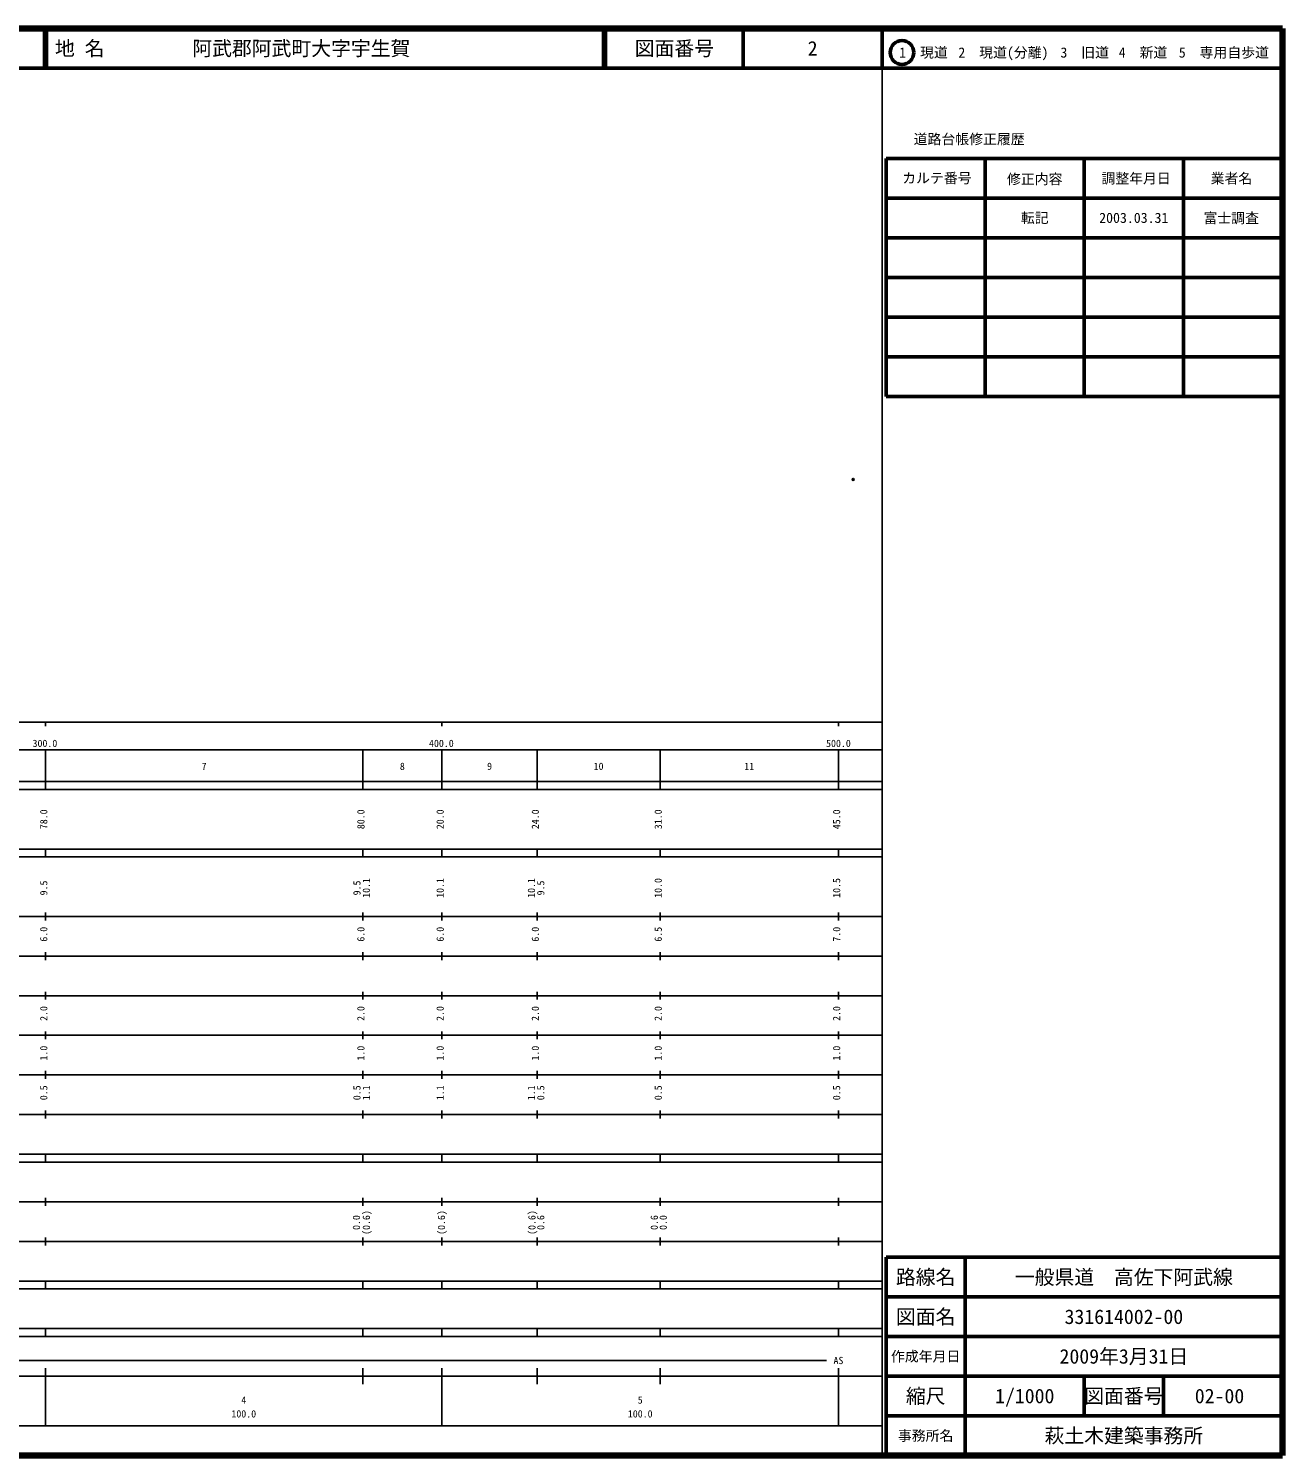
# Model space of a CAD drawing. Units: millimetres on the paper. Extents: x 40 to 680, y 20 to 380.
# Drawn here: x 363.7 to 680, y 20 to 380 of the extents above; entities that cross this region are included whole.
import ezdxf
from ezdxf.enums import TextEntityAlignment as Align

# ---------------------------------------------------------------- set-up
doc = ezdxf.new("R2010")
doc.units = ezdxf.units.MM
doc.header["$PDMODE"] = 32
doc.header["$PDSIZE"] = 0.5
doc.layers.add('M-OTRS', color=6, linetype='Continuous')
doc.layers.add('M-TTL-TXT', color=7, linetype='Continuous')
for name, color, linetype, lineweight in [('M-TTL', 2, 'Continuous', 140), ('M-TTL-BAND', 7, 'Continuous', 25), ('M-TTL-FRAM', 2, 'Continuous', 50), ('M-TTL-LINE', 7, 'Continuous', 50)]:
    doc.layers.add(name, color=color, linetype=linetype, lineweight=lineweight)
doc.styles.add('ＭＳ ゴシック', font='')
doc.styles.get('ＭＳ ゴシック').set_extended_font_data('MS Gothic')

msp = doc.modelspace()

# ---------------------------------------------------------------- linework, layer by layer
at = {"layer": 'M-OTRS'}
msp.add_point((571.716, 266.242), dxfattribs=at)
at = {"layer": 'M-TTL'}
for p, q in [((680, 380), (40, 380)), ((680, 20), (680, 380)), ((40, 20), (680, 20))]:
    msp.add_line(p, q, dxfattribs=at)
at = {"layer": 'M-TTL-BAND'}
for p, q in [((579, 20), (579, 370)), ((40, 205), (579, 205)), ((368, 205), (368, 204)), ((468, 205), (468, 204)), ((568, 205), (568, 204)), ((68, 198), (579, 198)), ((368, 188), (368, 198)), ((448, 188), (448, 198)), ((468, 188), (468, 198)), ((492, 188), (492, 198)), ((523, 188), (523, 198)), ((568, 188), (568, 198)), ((40, 190), (579, 190)), ((40, 188), (579, 188)), ((40, 173), (579, 173)), ((368, 171), (368, 173)), ((448, 171), (448, 173)), ((468, 171), (468, 173)), ((492, 171), (492, 173)), ((523, 171), (523, 173)), ((568, 171), (568, 173)), ((40, 171), (579, 171)), ((40, 156), (579, 156)), ((368, 155), (368, 157)), ((448, 155), (448, 157)), ((468, 155), (468, 157)), ((492, 155), (492, 157)), ((523, 155), (523, 157)), ((568, 155), (568, 157)), ((46, 146), (579, 146)), ((368, 145), (368, 147)), ((448, 145), (448, 147)), ((468, 145), (468, 147)), ((492, 145), (492, 147)), ((523, 145), (523, 147)), ((568, 145), (568, 147)), ((368, 135), (368, 137)), ((448, 135), (448, 137)), ((468, 135), (468, 137)), ((492, 135), (492, 137)), ((523, 135), (523, 137)), ((568, 135), (568, 137)), ((52, 136), (579, 136)), ((46, 126), (579, 126)), ((368, 125), (368, 127)), ((448, 125), (448, 127)), ((468, 125), (468, 127)), ((492, 125), (492, 127)), ((523, 125), (523, 127)), ((568, 125), (568, 127)), ((52, 116), (579, 116)), ((368, 115), (368, 117)), ((448, 115), (448, 117)), ((468, 115), (468, 117)), ((492, 115), (492, 117)), ((523, 115), (523, 117)), ((568, 115), (568, 117)), ((46, 106), (579, 106)), ((368, 105), (368, 107)), ((448, 105), (448, 107)), ((468, 105), (468, 107)), ((492, 105), (492, 107)), ((523, 105), (523, 107)), ((568, 105), (568, 107)), ((40, 96), (579, 96)), ((40, 94), (579, 94)), ((368, 94), (368, 96)), ((448, 94), (448, 96)), ((468, 94), (468, 96)), ((492, 94), (492, 96)), ((523, 94), (523, 96)), ((568, 94), (568, 96)), ((49, 84), (579, 84)), ((368, 83), (368, 85)), ((448, 83), (448, 85)), ((468, 83), (468, 85)), ((492, 83), (492, 85)), ((523, 83), (523, 85)), ((568, 83), (568, 85)), ((40, 74), (579, 74)), ((368, 73), (368, 75)), ((448, 73), (448, 75)), ((468, 73), (468, 75)), ((492, 73), (492, 75)), ((523, 73), (523, 75)), ((568, 73), (568, 75)), ((40, 64), (579, 64)), ((40, 62), (579, 62)), ((368, 62), (368, 64)), ((448, 62), (448, 64)), ((468, 62), (468, 64)), ((492, 62), (492, 64)), ((523, 62), (523, 64)), ((568, 62), (568, 64)), ((40, 52), (579, 52)), ((368, 50), (368, 52)), ((448, 50), (448, 52)), ((468, 50), (468, 52)), ((492, 50), (492, 52)), ((523, 50), (523, 52)), ((568, 50), (568, 52)), ((40, 50), (579, 50)), ((71, 44), (565, 44)), ((40, 40), (579, 40)), ((368, 27.5), (368, 42)), ((448, 38), (448, 42)), ((468, 27.5), (468, 42)), ((492, 38), (492, 42)), ((523, 38), (523, 42)), ((568, 27.5), (568, 42)), ((68, 27.5), (579, 27.5))]:
    msp.add_line(p, q, dxfattribs=at)
at = {"layer": 'M-TTL-FRAM'}
for p, q in [((580, 347.197), (580, 287.197)), ((580, 347.197), (680, 347.197)), ((580, 287.197), (680, 287.197)), ((680, 70), (580, 70)), ((580, 70), (580, 20))]:
    msp.add_line(p, q, dxfattribs=at)
at = {"layer": 'M-TTL-LINE'}
for p, q in [((367.75, 380), (367.75, 370)), ((368.25, 380), (368.25, 370)), ((508.747, 380), (508.747, 370)), ((509.247, 380), (509.247, 370)), ((543.997, 380), (543.997, 370)), ((579, 380), (579, 370)), ((40, 370), (680, 370)), ((605, 347.197), (605, 287.197)), ((630, 347.197), (630, 287.197)), ((655, 347.197), (655, 287.197)), ((580, 337.197), (680, 337.197)), ((580, 327.197), (680, 327.197)), ((580, 317.197), (680, 317.197)), ((580, 307.197), (680, 307.197)), ((580, 297.197), (680, 297.197)), ((600, 70), (600, 20)), ((680, 60), (580, 60)), ((680, 50), (580, 50)), ((680, 40), (580, 40)), ((630, 40), (630, 30)), ((650, 40), (650, 30)), ((680, 30), (580, 30))]:
    msp.add_line(p, q, dxfattribs=at)
msp.add_circle((584.031, 373.958), 3, dxfattribs=at)

# ---------------------------------------------------------------- texts
at = {"layer": 'M-TTL-BAND', "style": 'ＭＳ ゴシック'}
for s, p in [('300.0', (367.844, 198.195)), ('400.0', (467.844, 198.195)), ('500.0', (568, 198.195)), ('7', (408, 192.405)), ('8', (458, 192.405)), ('9', (480, 192.405)), ('10', (507.5, 192.405)), ('11', (545.5, 192.405)), ('AS', (568, 42.5)), ('4', (418, 32.523)), ('5', (518, 32.523)), ('100.0', (418, 29.033)), ('100.0', (518, 29.033))]:
    msp.add_text(s, height=1.833, dxfattribs=at).set_placement(p, align=Align.BOTTOM_CENTER)
for s, p in [('78.0', (369, 180.5)), ('80.0', (449, 180.5)), ('20.0', (469, 180.5)), ('24.0', (493, 180.5)), ('31.0', (524, 180.5)), ('45.0', (569, 180.5)), ('9.5', (369, 163.174)), ('9.5', (448, 163.174)), ('10.1', (450.37, 163.174)), ('10.1', (469, 163.174)), ('10.1', (492, 163.174)), ('9.5', (494.37, 163.174)), ('10.0', (524, 163.174)), ('10.5', (569, 163.174)), ('6.0', (369, 151.5)), ('6.0', (449, 151.5)), ('6.0', (469, 151.5)), ('6.0', (493, 151.5)), ('6.5', (524, 151.5)), ('7.0', (569, 151.5)), ('2.0', (369, 131.5)), ('2.0', (449, 131.5)), ('2.0', (469, 131.5)), ('2.0', (493, 131.5)), ('2.0', (524, 131.5)), ('2.0', (569, 131.5)), ('1.0', (369, 121.5)), ('1.0', (449, 121.5)), ('1.0', (469, 121.5)), ('1.0', (493, 121.5)), ('1.0', (524, 121.5)), ('1.0', (569, 121.5)), ('0.5', (369, 111.5)), ('0.5', (448, 111.5)), ('1.1', (450.37, 111.5)), ('1.1', (469, 111.5)), ('1.1', (492, 111.5)), ('0.5', (494.37, 111.5)), ('0.5', (524, 111.5)), ('0.5', (569, 111.5)), ('0.0', (447.865, 78.764)), ('(0.6)', (450.37, 78.764)), ('(0.6)', (469.314, 78.764)), ('(0.6)', (492.139, 78.764)), ('0.6', (494.37, 78.764)), ('0.6', (523, 78.764)), ('0.0', (525.263, 78.764))]:
    msp.add_text(s, height=1.833, rotation=90, dxfattribs=at).set_placement(p, align=Align.BOTTOM_CENTER)
at = {"layer": 'M-TTL-TXT', "style": 'ＭＳ ゴシック'}
for s, p in [('地 名', (370.38, 375)), ('阿武郡阿武町大字宇生賀', (405.024, 375))]:
    msp.add_text(s, height=3.666, dxfattribs=at).set_placement(p, align=Align.MIDDLE_LEFT)
for s, height, p in [('図面番号', 3.666, (526.622, 375)), ('2', 3.666, (561.497, 375)), ('1\u3000現道', 2.566, (589.448, 373.958)), ('2\u3000現道(分離)', 2.566, (609.619, 373.958)), ('3\u3000旧道', 2.566, (630.121, 373.958)), ('4\u3000新道', 2.566, (644.824, 373.958)), ('5\u3000専用自歩道', 2.566, (665.228, 373.958)), ('道路台帳修正履歴', 2.566, (600.968, 352.113)), ('カルテ番号', 2.566, (592.839, 342.277)), ('修正内容', 2.566, (617.509, 342.023)), ('調整年月日', 2.566, (643.089, 342.197)), ('業者名', 2.566, (667.134, 342.197)), ('転記', 2.566, (617.5, 332.245)), ('2003.03.31', 2.566, (642.5, 332.245)), ('富士調査', 2.566, (667.077, 332.189)), ('路線名', 3.666, (590, 65)), ('路線名', 3.666, (590, 65)), ('一般県道\u3000高佐下阿武線', 3.666, (640, 65)), ('図面名', 3.666, (590, 55)), ('図面名', 3.666, (590, 55)), ('331614002-00', 3.666, (640, 55)), ('2009年3月31日', 3.666, (640, 45)), ('作成年月日', 2.566, (590, 45)), ('作成年月日', 2.566, (590, 45)), ('縮尺', 3.666, (590, 35)), ('縮尺', 3.666, (590, 35)), ('1/1000', 3.666, (615, 35)), ('図面番号', 3.666, (640, 35)), ('図面番号', 3.666, (640, 35)), ('02-00', 3.666, (664.125, 35)), ('事務所名', 2.566, (590, 25)), ('事務所名', 2.566, (590, 25)), ('萩土木建築事務所', 3.666, (640, 25))]:
    msp.add_text(s, height=height, dxfattribs=at).set_placement(p, align=Align.MIDDLE_CENTER)

doc.saveas('drawing.dxf')
